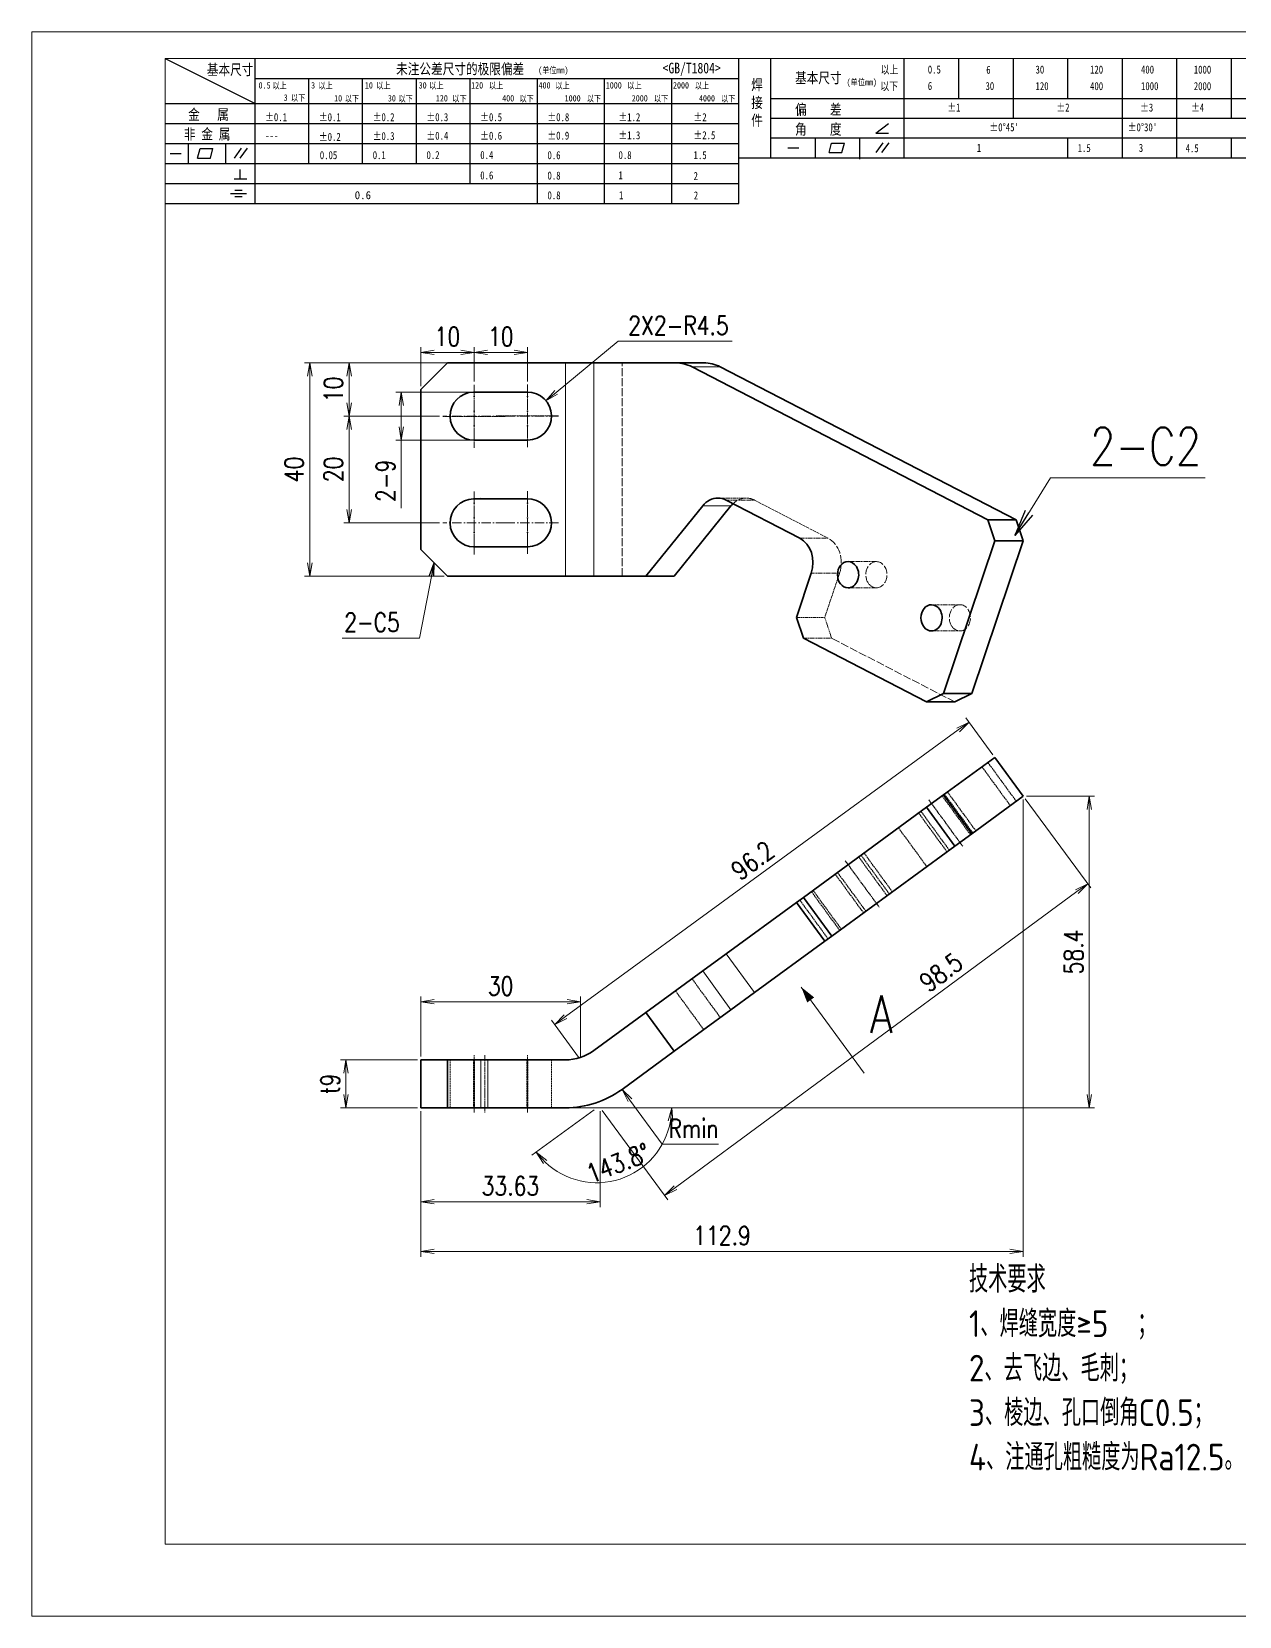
# Model space of a CAD drawing. Header units: millimetres. Extents: x 151684 to 153209, y -40906 to -39954.
# Drawn here: x 151684 to 151910.4, y -40906.3 to -40609.3 of the extents above; entities that cross this region are included whole.
import ezdxf

# ---------------------------------------------------------------- set-up
doc = ezdxf.new("R2010")
doc.units = ezdxf.units.MM
doc.header["$LTSCALE"] = 0.5
for name, pattern in [('AM_ISO02W050x2', [3.75, 3, -0.75]), ('AM_ISO08W050x2', [9, 6, -0.75, 1.5, -0.75]), ('DASHDOT', [18.5, 12, -3, 0.5, -3])]:
    doc.linetypes.add(name, pattern=pattern)
for name, color, linetype, lineweight in [('中心线', 2, 'AM_ISO08W050x2', 18), ('图框', 7, 'Continuous', 18), ('标注线', 3, 'Continuous', 18), ('细实线', 3, 'Continuous', 18), ('虚线', 1, 'AM_ISO02W050x2', 18)]:
    doc.layers.add(name, color=color, linetype=linetype, lineweight=lineweight)
doc.layers.add('图\\M+19E79\\M+195B6\\M+18E9A', color=7, linetype='Continuous')
doc.layers.add('打印', color=7, linetype='Continuous', lineweight=15, plot=False)
doc.layers.add('打印-禁用', color=7, linetype='Continuous', lineweight=15, plot=False)
doc.styles.add('DIM', font='romans.shx', dxfattribs={"width": 0.8, "bigfont": 'bigfont.shx'})
doc.styles.add('国标', font='simfang.ttf', dxfattribs={"width": 0.8})
doc.styles.add('机械长仿宋', font='gbenor.shx', dxfattribs={"height": 1, "bigfont": 'gbcbig.shx'})
doc.dimstyles.new('DEH 1-1', dxfattribs={"dimtxt": 3.5, "dimasz": 2.5, "dimexe": 1, "dimexo": 0.625, "dimgap": 1.2, "dimtad": 1, "dimtoh": 1, "dimdsep": 46, "dimtxsty": 'DIM', "dimblk": 'OPEN', "dimcen": 0, "dimclrd": 8, "dimclre": 8, "dimclrt": 2, "dimazin": 2, "dimtfac": 0.5, "dimtmove": 0, "dimatfit": 3, "dimldrblk": 'OPEN', "dimfxl": 0, "dimtolj": 2, "dimlwd": 18, "dimlwe": 18, "dimarcsym": 0})
doc.dimstyles.new('DEH 1-1$0', dxfattribs={"dimtxt": 3.5, "dimasz": 2.5, "dimexe": 1, "dimexo": 0.625, "dimgap": 1.2, "dimtad": 1, "dimzin": 9, "dimdsep": 46, "dimtxsty": 'DIM', "dimblk": 'OPEN', "dimcen": 0, "dimclrd": 8, "dimclre": 8, "dimclrt": 2, "dimazin": 2, "dimtfac": 0.5, "dimtmove": 0, "dimatfit": 3, "dimldrblk": 'OPEN', "dimfxl": 0, "dimtolj": 2, "dimlwd": 18, "dimlwe": 18, "dimarcsym": 0})
doc.dimstyles.new('DEH 1-1$2', dxfattribs={"dimtxt": 3.5, "dimasz": 2.5, "dimexe": 1, "dimexo": 0.625, "dimgap": 1.2, "dimtad": 1, "dimdsep": 46, "dimtxsty": 'DIM', "dimblk": 'OPEN', "dimcen": 0, "dimclrd": 8, "dimclre": 8, "dimclrt": 2, "dimazin": 2, "dimtfac": 0.5, "dimtmove": 0, "dimatfit": 3, "dimldrblk": 'OPEN', "dimfxl": 0, "dimtolj": 2, "dimlwd": 18, "dimlwe": 18, "dimarcsym": 0})
doc.dimstyles.new('DEH 1-1$4', dxfattribs={"dimtxt": 3.5, "dimasz": 2.5, "dimexe": 1, "dimexo": 0.625, "dimgap": 1.2, "dimtad": 1, "dimtoh": 1, "dimdsep": 46, "dimtxsty": 'DIM', "dimblk": 'OPEN', "dimcen": 0, "dimclrd": 8, "dimclre": 8, "dimclrt": 2, "dimazin": 2, "dimtfac": 0.5, "dimtofl": 0, "dimtmove": 0, "dimatfit": 3, "dimldrblk": 'OPEN', "dimfxl": 0, "dimtolj": 2, "dimlwd": 18, "dimlwe": 18, "dimarcsym": 0})
doc.dimstyles.new('DEH 1-2$7', dxfattribs={"dimscale": 2, "dimtxt": 3.5, "dimasz": 2.5, "dimexe": 1, "dimexo": 0.625, "dimgap": 1.2, "dimtad": 1, "dimdsep": 46, "dimtxsty": 'DIM', "dimblk": 'OPEN', "dimcen": 0, "dimclrd": 8, "dimclre": 8, "dimclrt": 2, "dimazin": 2, "dimtfac": 0.5, "dimtofl": 0, "dimtmove": 0, "dimatfit": 3, "dimldrblk": 'OPEN', "dimfxl": 0, "dimtolj": 2, "dimlwd": 13, "dimlwe": 13, "dimarcsym": 0})

# ---------------------------------------------------------------- blocks, each defined once
blk = doc.blocks.new('GZDEH零件A3图框V01版')
at = {"layer": '图\\M+19E79\\M+195B6\\M+18E9A', "color": 9}
for p, q in [((2882.49, -1554.46), (2899.37, -1562.92)), ((2899.37, -1581.67), (2899.37, -1554.46)), ((2990.09, -1581.67), (2990.09, -1554.46)), ((2996.09, -1573.08), (2996.09, -1554.46)), ((3021.09, -1561.98), (3021.09, -1554.46)), ((3031.31, -1561.98), (3031.31, -1554.46)), ((3041.53, -1561.98), (3041.53, -1554.46)), ((3051.75, -1561.98), (3051.75, -1554.46)), ((3061.98, -1561.98), (3061.98, -1554.46)), ((3072.2, -1561.98), (3072.2, -1554.46)), ((3082.42, -1561.98), (3082.42, -1554.46)), ((2899.37, -1558.24), (2990.09, -1558.24)), ((2909.45, -1574.17), (2909.45, -1558.24)), ((2919.53, -1574.17), (2919.53, -1558.24)), ((2929.61, -1574.17), (2929.61, -1558.24)), ((2939.69, -1577.92), (2939.69, -1558.24)), ((2952.29, -1581.67), (2952.29, -1558.24)), ((2964.89, -1581.67), (2964.89, -1558.24)), ((2977.49, -1581.67), (2977.49, -1558.24)), ((2996.09, -1561.98), (3113.09, -1561.98)), ((3021.09, -1573.08), (3021.09, -1561.98)), ((3041.53, -1565.68), (3041.53, -1561.98)), ((3061.98, -1573.08), (3061.98, -1561.98)), ((3072.2, -1573.08), (3072.2, -1561.98)), ((3082.42, -1565.68), (3082.42, -1561.98)), ((2882.49, -1562.92), (2990.09, -1562.92)), ((2882.49, -1566.67), (2990.09, -1566.67)), ((2996.09, -1565.68), (3113.09, -1565.68)), ((3015.75, -1568.51), (3018.15, -1566.66)), ((2882.49, -1570.42), (2990.09, -1570.42)), ((2886.92, -1574.12), (2886.92, -1570.42)), ((2893.91, -1574.12), (2893.91, -1570.42)), ((2996.09, -1569.38), (3113.09, -1569.38)), ((3004.42, -1573.08), (3004.42, -1569.38)), ((3006.97, -1572.12), (3007.45, -1570.33)), ((3007.45, -1570.33), (3009.86, -1570.33)), ((3009.39, -1572.12), (3009.86, -1570.33)), ((3012.75, -1573.08), (3012.75, -1569.38)), ((3015.75, -1568.51), (3018.15, -1568.51)), ((3015.81, -1572.12), (3017.15, -1570.26)), ((3016.89, -1572.12), (3018.23, -1570.26)), ((3051.75, -1573.08), (3051.75, -1569.38)), ((3082.42, -1573.08), (3082.42, -1569.48)), ((2883.43, -1572.27), (2885.49, -1572.27)), ((2888.59, -1573.16), (2889.07, -1571.37)), ((2888.59, -1573.16), (2891, -1573.16)), ((2889.07, -1571.37), (2891.48, -1571.37)), ((2891, -1573.16), (2891.48, -1571.37)), ((2895.52, -1573.16), (2896.85, -1571.3)), ((2896.6, -1573.16), (2897.94, -1571.3)), ((2990.09, -1573.08), (3113.09, -1573.08)), ((2999.26, -1571.23), (3001.32, -1571.23)), ((3006.97, -1572.12), (3009.39, -1572.12)), ((3012.75, -1573.33), (3012.75, -1573.08)), ((2882.49, -1574.17), (2990.09, -1574.17)), ((2895.42, -1577.05), (2897.81, -1577.05)), ((2896.58, -1577.05), (2896.58, -1575.28)), ((2882.49, -1577.92), (2990.09, -1577.92)), ((2894.79, -1579.77), (2897.77, -1579.77)), ((2895.57, -1579.17), (2896.92, -1579.17)), ((2882.49, -1581.67), (2990.09, -1581.67)), ((2895.57, -1580.37), (2896.93, -1580.37))]:
    blk.add_line(p, q, dxfattribs=at)
at = {"layer": '图框', "linetype": 'Continuous'}
for p, q in [((2882.49, -1554.46), (2882.49, -1832.96)), ((3272.49, -1554.46), (2882.49, -1554.46)), ((2882.49, -1832.96), (3272.49, -1832.96))]:
    blk.add_line(p, q, dxfattribs=at)
at = {"layer": '打印-禁用', "linetype": 'Continuous'}
for p, q in [((2857.49, -1549.46), (2857.49, -1846.46)), ((3277.49, -1549.46), (2857.49, -1549.46)), ((2857.49, -1846.46), (3277.49, -1846.46))]:
    blk.add_line(p, q, dxfattribs=at)
at = {"layer": '图\\M+19E79\\M+195B6\\M+18E9A', "color": 9, "style": '国标', "width": 0.8}
for s, height, p in [('基本尺寸', 2, (2890.33, -1557.58)), ('未注公差尺寸的极限偏差', 2, (2925.81, -1557.44)), ('<GB/T1804>', 2, (2975.78, -1557.27)), ('以上', 1.5, (3016.64, -1557.33)), ('0.5', 1.5, (3025.49, -1557.3)), ('6', 1.5, (3036.45, -1557.34)), ('30', 1.5, (3045.69, -1557.31)), ('120', 1.5, (3055.91, -1557.31)), ('400', 1.5, (3065.46, -1557.31)), ('1000', 1.5, (3075.36, -1557.31)), ('30', 1.2, (2930.04, -1560.11)), ('基本尺寸', 2, (3000.6, -1559.1)), ('以下', 1.5, (3016.58, -1560.43)), ('6', 1.5, (3025.49, -1560.38)), ('30', 1.5, (3036.31, -1560.39)), ('120', 1.5, (3045.69, -1560.41)), ('400', 1.5, (3055.91, -1560.41)), ('1000', 1.5, (3065.46, -1560.41)), ('2000', 1.5, (3075.36, -1560.41)), ('金   属', 2, (2886.82, -1565.98)), ('±0.1', 1.5, (2901.27, -1566.23)), ('±0.1', 1.5, (2911.35, -1566.23)), ('±0.2', 1.5, (2921.43, -1566.23)), ('±0.3', 1.5, (2931.51, -1566.23)), ('±0.5', 1.5, (2941.59, -1566.23)), ('±0.8', 1.5, (2954.19, -1566.23)), ('±1.2', 1.5, (2967.51, -1566.23)), ('±2', 1.5, (2981.58, -1566.23)), ('偏    差', 2, (3000.6, -1565.04)), ('±1', 1.5, (3029.16, -1564.42)), ('±2', 1.5, (3049.61, -1564.42)), ('±3', 1.5, (3065.3, -1564.42)), ('±4', 1.5, (3074.85, -1564.42)), ('非 金 属', 2, (2886.02, -1569.65)), ('±0.3', 1.5, (2921.43, -1569.77)), ('±0.4', 1.5, (2931.51, -1569.71)), ('±0.6', 1.5, (2941.59, -1569.71)), ('±0.9', 1.5, (2954.19, -1569.68)), ('±1.3', 1.5, (2967.51, -1569.62)), ('±2.5', 1.5, (2981.58, -1569.61)), ('角    度', 2, (3000.6, -1568.74)), ("±0%%D45'", 1.5, (3037.06, -1568.12)), ("±0%%D30'", 1.5, (3062.98, -1568.12)), ('---', 1.5, (2901.27, -1569.65)), ('±0.2', 1.5, (2911.35, -1569.92)), ('1', 1.5, (3034.69, -1571.98)), ('1.5', 1.5, (3053.59, -1572.01)), ('3', 1.5, (3065.05, -1571.98)), ('4.5', 1.5, (3073.82, -1572.05)), ('0.1', 1.5, (2921.43, -1573.34)), ('0.2', 1.5, (2931.51, -1573.33)), ('0.4', 1.5, (2941.59, -1573.33)), ('0.6', 1.5, (2954.19, -1573.35)), ('0.8', 1.5, (2967.51, -1573.33)), ('1.5', 1.5, (2981.58, -1573.34)), ('0.6', 1.5, (2941.59, -1577.14)), ('0.8', 1.5, (2954.19, -1577.17)), ('1', 1.5, (2967.51, -1577.12)), ('2', 1.5, (2981.58, -1577.26)), ('0.8', 1.5, (2954.19, -1580.87)), ('1', 1.5, (2967.59, -1580.86)), ('2', 1.5, (2981.62, -1580.89))]:
    blk.add_text(s, height=height, dxfattribs=at).set_placement(p)
at = {"layer": '图\\M+19E79\\M+195B6\\M+18E9A', "color": 9, "lineweight": 15, "style": '国标', "width": 0.8}
for s, p in [('(单位mm)', (2952.44, -1557.27)), ('0.5', (2900.03, -1560.11)), ('以上', (2902.64, -1560.16)), ('3', (2909.88, -1560.11)), ('以上', (2911.25, -1560.16)), ('10', (2919.96, -1560.11)), ('以上', (2922.09, -1560.16)), ('以上', (2932.02, -1560.16)), ('120', (2939.88, -1560.11)), ('以上', (2943.21, -1560.16)), ('400', (2952.52, -1560.11)), ('以上', (2955.68, -1560.16)), ('1000', (2965.12, -1560.11)), ('以上', (2969.16, -1560.16)), ('2000', (2977.72, -1560.11)), ('以上', (2981.8, -1560.16)), ('(单位mm)', (3010.27, -1559.51)), ('3', (2904.73, -1562.41)), ('以下', (2906.1, -1562.46)), ('10', (2914.19, -1562.54)), ('以下', (2916.18, -1562.59)), ('30', (2924.27, -1562.54)), ('以下', (2926.26, -1562.59)), ('120', (2933.26, -1562.54)), ('以下', (2936.34, -1562.59)), ('400', (2945.7, -1562.54)), ('以下', (2948.94, -1562.59)), ('1000', (2957.41, -1562.54)), ('以下', (2961.54, -1562.59)), ('2000', (2969.99, -1562.54)), ('以下', (2974.14, -1562.59)), ('4000', (2982.59, -1562.54)), ('以下', (2986.74, -1562.59))]:
    blk.add_text(s, height=1.2, dxfattribs=at).set_placement(p)
at = {"layer": '图\\M+19E79\\M+195B6\\M+18E9A', "color": 9, "lineweight": 13, "style": '国标'}
blk.add_text('0.6', height=1.5, dxfattribs=at).set_placement((2918.05, -1580.85))
at = {"layer": '图\\M+19E79\\M+195B6\\M+18E9A', "color": 9, "style": '国标'}
for s, insert, char_height, width, attachment_point in [('焊\\P接\\P件', (2992.39, -1558.41), 2, 3.1877, 1), ('0.05', (2911.51, -1573.37), 1.5, 5.1982, 7)]:
    blk.add_mtext(s, dxfattribs=dict(at, insert=insert, char_height=char_height, width=width, attachment_point=attachment_point))
blk = doc.blocks.new('DEH A3')
at = {"layer": '图框'}
blk.add_blockref('GZDEH零件A3图框V01版', (-2857.49, 1846.46), dxfattribs=at)
blk = doc.blocks.new('A$C3D6C2CD6')
at = {"color": 7, "lineweight": 13, "ltscale": 2.50313e-05}
blk.add_line((-5.23, 7.15), (-5.23, 7.15), dxfattribs=at)
at = {"color": 7, "lineweight": 13, "ltscale": 0.5}
blk.add_line((-5.23, 7.15), (6.57, -8.99), dxfattribs=at)
at = {"color": 7, "lineweight": 13}
blk.add_solid([(-2.81, 5.21), (-5.23, 7.15), (-4.11, 4.26)], dxfattribs=at)
blk = doc.blocks.new('_Open')
at = {"color": 0, "linetype": 'ByBlock', "lineweight": -2}
for p, q in [((-1, 0.167), (0, 0)), ((-1, -0.167), (0, 0)), ((0, 0), (-1, 0))]:
    blk.add_line(p, q, dxfattribs=at)
blk = doc.blocks.new('*D11')
at = {"layer": 'Defpoints', "color": 0, "transparency": 16777216}
for p in [(151761.93, -40671.39), (151736.13, -40711.39), (151761.93, -40711.39)]:
    blk.add_point(p, dxfattribs=at)
at = {"layer": '细实线', "color": 8, "lineweight": 18, "transparency": 16777216}
for p, q in [((151761.3, -40671.39), (151735.13, -40671.39)), ((151736.13, -40673.89), (151736.13, -40708.89)), ((151761.3, -40711.39), (151735.13, -40711.39))]:
    blk.add_line(p, q, dxfattribs=at)
at = {"layer": '细实线', "color": 8, "lineweight": 18, "transparency": 16777216, "xscale": 2.5, "yscale": 2.5, "zscale": 2.5}
for p, rotation in [((151736.13, -40671.39), 90), ((151736.13, -40711.39), 270)]:
    blk.add_blockref('_Open', p, dxfattribs=dict(at, rotation=rotation))
at = {"layer": '细实线', "color": 2, "transparency": 16777216, "insert": (151733.18, -40691.39), "char_height": 3.5, "attachment_point": 5, "rotation": 90, "style": 'DIM'}
blk.add_mtext('\\A2;40', dxfattribs=at)
blk = doc.blocks.new('*D12')
at = {"layer": 'Defpoints', "color": 0, "transparency": 16777216}
for p in [(151743.51, -40671.39), (151763.09, -40671.39), (151761.08, -40681.38)]:
    blk.add_point(p, dxfattribs=at)
at = {"layer": '细实线', "color": 8, "lineweight": 18, "transparency": 16777216}
for p, q in [((151762.46, -40671.39), (151742.51, -40671.39)), ((151743.51, -40678.88), (151743.51, -40673.89)), ((151760.45, -40681.38), (151742.51, -40681.38))]:
    blk.add_line(p, q, dxfattribs=at)
at = {"layer": '细实线', "color": 8, "lineweight": 18, "transparency": 16777216, "xscale": 2.5, "yscale": 2.5, "zscale": 2.5}
for p, rotation in [((151743.51, -40671.39), 90), ((151743.51, -40681.38), 270)]:
    blk.add_blockref('_Open', p, dxfattribs=dict(at, rotation=rotation))
at = {"layer": '细实线', "color": 2, "transparency": 16777216, "insert": (151740.56, -40676.39), "char_height": 3.5, "attachment_point": 5, "rotation": 90, "style": 'DIM'}
blk.add_mtext('\\A2;10', dxfattribs=at)
blk = doc.blocks.new('*D13')
at = {"layer": 'Defpoints', "color": 0, "transparency": 16777216}
for p in [(151761.08, -40681.38), (151743.51, -40701.38), (151761.08, -40701.38)]:
    blk.add_point(p, dxfattribs=at)
at = {"layer": '细实线', "color": 8, "lineweight": 18, "transparency": 16777216}
for p, q in [((151760.45, -40681.38), (151742.51, -40681.38)), ((151743.51, -40683.88), (151743.51, -40698.88)), ((151760.45, -40701.38), (151742.51, -40701.38))]:
    blk.add_line(p, q, dxfattribs=at)
at = {"layer": '细实线', "color": 8, "lineweight": 18, "transparency": 16777216, "xscale": 2.5, "yscale": 2.5, "zscale": 2.5}
for p, rotation in [((151743.51, -40681.38), 90), ((151743.51, -40701.38), 270)]:
    blk.add_blockref('_Open', p, dxfattribs=dict(at, rotation=rotation))
at = {"layer": '细实线', "color": 2, "transparency": 16777216, "insert": (151740.56, -40691.38), "char_height": 3.5, "attachment_point": 5, "rotation": 90, "style": 'DIM'}
blk.add_mtext('\\A2;20', dxfattribs=at)
blk = doc.blocks.new('*D14')
at = {"layer": 'Defpoints', "color": 0, "transparency": 16777216}
for p in [(151756.93, -40802.04), (151742.91, -40811.04), (151756.93, -40811.04)]:
    blk.add_point(p, dxfattribs=at)
at = {"layer": '细实线', "color": 8, "lineweight": 18, "transparency": 16777216}
for p, q in [((151756.3, -40802.04), (151741.91, -40802.04)), ((151742.91, -40804.54), (151742.91, -40808.54)), ((151756.3, -40811.04), (151741.91, -40811.04))]:
    blk.add_line(p, q, dxfattribs=at)
at = {"layer": '细实线', "color": 8, "lineweight": 18, "transparency": 16777216, "xscale": 2.5, "yscale": 2.5, "zscale": 2.5}
for p, rotation in [((151742.91, -40802.04), 90), ((151742.91, -40811.04), 270)]:
    blk.add_blockref('_Open', p, dxfattribs=dict(at, rotation=rotation))
at = {"layer": '细实线', "color": 2, "transparency": 16777216, "insert": (151739.96, -40806.54), "char_height": 3.5, "attachment_point": 5, "rotation": 90, "style": 'DIM'}
blk.add_mtext('\\A2;t9', dxfattribs=at)
blk = doc.blocks.new('*D15')
at = {"layer": 'Defpoints', "color": 0, "transparency": 16777216}
for p in [(151756.93, -40791.15), (151756.93, -40802.04), (151786.9, -40802.04)]:
    blk.add_point(p, dxfattribs=at)
at = {"layer": '细实线', "color": 8, "lineweight": 18, "transparency": 16777216}
for p, q in [((151756.93, -40801.41), (151756.93, -40790.15)), ((151784.4, -40791.15), (151759.43, -40791.15)), ((151786.9, -40801.41), (151786.9, -40790.15))]:
    blk.add_line(p, q, dxfattribs=at)
at = {"layer": '细实线', "color": 8, "lineweight": 18, "transparency": 16777216, "xscale": 2.5, "yscale": 2.5, "zscale": 2.5, "rotation": 180}
blk.add_blockref('_Open', (151756.93, -40791.15), dxfattribs=at)
at = {"layer": '细实线', "color": 8, "lineweight": 18, "transparency": 16777216, "xscale": 2.5, "yscale": 2.5, "zscale": 2.5}
blk.add_blockref('_Open', (151786.9, -40791.15), dxfattribs=at)
at = {"layer": '细实线', "color": 2, "transparency": 16777216, "insert": (151771.91, -40788.2), "char_height": 3.5, "attachment_point": 5, "style": 'DIM'}
blk.add_mtext('\\A2;30', dxfattribs=at)
blk = doc.blocks.new('*D16')
at = {"layer": 'Defpoints', "color": 0, "transparency": 16777216}
for p in [(151859.72, -40738.72), (151864.56, -40745.34), (151786.9, -40802.04)]:
    blk.add_point(p, dxfattribs=at)
at = {"layer": '细实线', "color": 8, "lineweight": 18, "transparency": 16777216}
for p, q in [((151864.19, -40744.84), (151859.13, -40737.91)), ((151784.08, -40793.94), (151857.7, -40740.19)), ((151786.53, -40801.53), (151781.47, -40794.6))]:
    blk.add_line(p, q, dxfattribs=at)
at = {"layer": '细实线', "color": 8, "lineweight": 18, "transparency": 16777216, "xscale": 2.5, "yscale": 2.5, "zscale": 2.5}
for p, rotation in [((151859.72, -40738.72), 36.1312509554763), ((151782.06, -40795.41), 216.1312509554763)]:
    blk.add_blockref('_Open', p, dxfattribs=dict(at, rotation=rotation))
at = {"layer": '细实线', "color": 2, "transparency": 16777216, "insert": (151819.15, -40764.68), "char_height": 3.5, "attachment_point": 5, "rotation": 36.1313, "style": 'DIM'}
blk.add_mtext('\\A2;96.2', dxfattribs=at)
blk = doc.blocks.new('*D17')
at = {"layer": 'Defpoints', "color": 0, "transparency": 16777216}
for p in [(151869.87, -40752.61), (151794.67, -40807.57), (151761.93, -40811.04), (151784.05, -40811.04), (151788.49, -40825.01)]:
    blk.add_point(p, dxfattribs=at)
at = {"layer": '细实线', "color": 8, "lineweight": 18, "transparency": 16777216}
for p, q in [((151789.42, -40811.41), (151777.78, -40819.91)), ((151790.55, -40811.04), (151804.97, -40811.04))]:
    blk.add_line(p, q, dxfattribs=at)
blk.add_arc((151789.93, -40811.04), 14.04, 226.3769, 349.7867, dxfattribs=at)
at = {"layer": '细实线', "color": 8, "lineweight": 18, "transparency": 16777216, "xscale": 2.5, "yscale": 2.5, "zscale": 2.5}
for p, rotation in [((151803.97, -40811.04), 84.89333107927659), ((151778.59, -40819.32), 131.2701848740225)]:
    blk.add_blockref('_Open', p, dxfattribs=dict(at, rotation=rotation))
at = {"layer": '细实线', "color": 2, "transparency": 16777216, "insert": (151793.94, -40821.38), "char_height": 3.5, "attachment_point": 5, "rotation": 21.2265, "style": 'DIM'}
blk.add_mtext('\\A2;143.8°', dxfattribs=at)
blk = doc.blocks.new('*D18')
at = {"layer": 'Defpoints', "color": 0, "transparency": 16777216}
for p in [(151869.87, -40752.61), (151882.27, -40752.61), (151756.93, -40811.04)]:
    blk.add_point(p, dxfattribs=at)
at = {"layer": '细实线', "color": 8, "lineweight": 18, "transparency": 16777216}
for p, q in [((151870.49, -40752.61), (151883.27, -40752.61)), ((151882.27, -40808.54), (151882.27, -40755.11)), ((151757.55, -40811.04), (151883.27, -40811.04))]:
    blk.add_line(p, q, dxfattribs=at)
at = {"layer": '细实线', "color": 8, "lineweight": 18, "transparency": 16777216, "xscale": 2.5, "yscale": 2.5, "zscale": 2.5}
for p, rotation in [((151882.27, -40752.61), 90), ((151882.27, -40811.04), 270)]:
    blk.add_blockref('_Open', p, dxfattribs=dict(at, rotation=rotation))
at = {"layer": '细实线', "color": 2, "transparency": 16777216, "insert": (151879.32, -40781.82), "char_height": 3.5, "attachment_point": 5, "rotation": 90, "style": 'DIM'}
blk.add_mtext('\\A2;58.4', dxfattribs=at)
blk = doc.blocks.new('*D19')
at = {"layer": 'Defpoints', "color": 0, "transparency": 16777216}
for p in [(151869.87, -40752.61), (151756.93, -40811.04), (151756.93, -40837.93)]:
    blk.add_point(p, dxfattribs=at)
at = {"layer": '细实线', "color": 8, "lineweight": 18, "transparency": 16777216}
for p, q in [((151869.87, -40753.23), (151869.87, -40838.93)), ((151756.93, -40811.66), (151756.93, -40838.93)), ((151867.37, -40837.93), (151759.43, -40837.93))]:
    blk.add_line(p, q, dxfattribs=at)
at = {"layer": '细实线', "color": 8, "lineweight": 18, "transparency": 16777216, "xscale": 2.5, "yscale": 2.5, "zscale": 2.5, "rotation": 180}
blk.add_blockref('_Open', (151756.93, -40837.93), dxfattribs=at)
at = {"layer": '细实线', "color": 8, "lineweight": 18, "transparency": 16777216, "xscale": 2.5, "yscale": 2.5, "zscale": 2.5}
blk.add_blockref('_Open', (151869.87, -40837.93), dxfattribs=at)
at = {"layer": '细实线', "color": 2, "transparency": 16777216, "insert": (151813.4, -40834.98), "char_height": 3.5, "attachment_point": 5, "style": 'DIM'}
blk.add_mtext('\\A2;112.9', dxfattribs=at)
blk = doc.blocks.new('*D20')
at = {"layer": 'Defpoints', "color": 0, "transparency": 16777216}
for p in [(151756.93, -40669.44), (151756.93, -40676.39), (151766.93, -40675.53)]:
    blk.add_point(p, dxfattribs=at)
at = {"layer": '细实线', "color": 8, "lineweight": 18, "transparency": 16777216}
for p, q in [((151756.93, -40675.77), (151756.93, -40668.44)), ((151764.43, -40669.44), (151759.43, -40669.44)), ((151766.93, -40674.9), (151766.93, -40668.44))]:
    blk.add_line(p, q, dxfattribs=at)
at = {"layer": '细实线', "color": 8, "lineweight": 18, "transparency": 16777216, "xscale": 2.5, "yscale": 2.5, "zscale": 2.5, "rotation": 180}
blk.add_blockref('_Open', (151756.93, -40669.44), dxfattribs=at)
at = {"layer": '细实线', "color": 8, "lineweight": 18, "transparency": 16777216, "xscale": 2.5, "yscale": 2.5, "zscale": 2.5}
blk.add_blockref('_Open', (151766.93, -40669.44), dxfattribs=at)
at = {"layer": '细实线', "color": 2, "transparency": 16777216, "insert": (151761.93, -40666.49), "char_height": 3.5, "attachment_point": 5, "style": 'DIM'}
blk.add_mtext('\\A2;10', dxfattribs=at)
blk = doc.blocks.new('*D21')
at = {"layer": 'Defpoints', "color": 0, "transparency": 16777216}
for p in [(151776.93, -40669.44), (151766.93, -40675.53), (151776.93, -40675.53)]:
    blk.add_point(p, dxfattribs=at)
at = {"layer": '细实线', "color": 8, "lineweight": 18, "transparency": 16777216}
for p, q in [((151766.93, -40674.9), (151766.93, -40668.44)), ((151769.43, -40669.44), (151774.43, -40669.44)), ((151776.93, -40674.9), (151776.93, -40668.44))]:
    blk.add_line(p, q, dxfattribs=at)
at = {"layer": '细实线', "color": 8, "lineweight": 18, "transparency": 16777216, "xscale": 2.5, "yscale": 2.5, "zscale": 2.5, "rotation": 180}
blk.add_blockref('_Open', (151766.93, -40669.44), dxfattribs=at)
at = {"layer": '细实线', "color": 8, "lineweight": 18, "transparency": 16777216, "xscale": 2.5, "yscale": 2.5, "zscale": 2.5}
blk.add_blockref('_Open', (151776.93, -40669.44), dxfattribs=at)
at = {"layer": '细实线', "color": 2, "transparency": 16777216, "insert": (151771.93, -40666.49), "char_height": 3.5, "attachment_point": 5, "style": 'DIM'}
blk.add_mtext('\\A2;10', dxfattribs=at)
blk = doc.blocks.new('*D22')
at = {"layer": 'Defpoints', "color": 0, "transparency": 16777216}
for p in [(151780.4, -40678.52), (151776.93, -40681.38)]:
    blk.add_point(p, dxfattribs=at)
at = {"layer": '细实线', "color": 8, "lineweight": 18, "transparency": 16777216}
for p, q in [((151793.97, -40667.33), (151782.33, -40676.93)), ((151815.31, -40667.33), (151793.97, -40667.33))]:
    blk.add_line(p, q, dxfattribs=at)
at = {"layer": '细实线', "color": 8, "lineweight": 18, "transparency": 16777216, "xscale": 2.5, "yscale": 2.5, "zscale": 2.5, "rotation": 219.4938824440871}
blk.add_blockref('_Open', (151780.4, -40678.52), dxfattribs=at)
at = {"layer": '细实线', "color": 2, "transparency": 16777216, "insert": (151805.24, -40664.38), "char_height": 3.5, "attachment_point": 5, "style": 'DIM'}
blk.add_mtext('\\A2;{\\Fromans,bigfont|c134;2X2-}R4.5', dxfattribs=at)
blk = doc.blocks.new('*D23')
at = {"layer": 'Defpoints', "color": 0, "transparency": 16777216}
for p in [(151766.93, -40676.88), (151753.28, -40685.88), (151767.01, -40685.88)]:
    blk.add_point(p, dxfattribs=at)
at = {"layer": '细实线', "color": 8, "lineweight": 18, "transparency": 16777216}
for p, q in [((151766.3, -40676.88), (151752.28, -40676.88)), ((151753.28, -40679.38), (151753.28, -40683.38)), ((151766.38, -40685.88), (151752.28, -40685.88)), ((151753.28, -40685.88), (151753.28, -40698.64))]:
    blk.add_line(p, q, dxfattribs=at)
at = {"layer": '细实线', "color": 8, "lineweight": 18, "transparency": 16777216, "xscale": 2.5, "yscale": 2.5, "zscale": 2.5}
for p, rotation in [((151753.28, -40676.88), 90), ((151753.28, -40685.88), 270)]:
    blk.add_blockref('_Open', p, dxfattribs=dict(at, rotation=rotation))
at = {"layer": '细实线', "color": 2, "transparency": 16777216, "insert": (151750.33, -40693.51), "char_height": 3.5, "attachment_point": 5, "rotation": 90, "style": 'DIM'}
blk.add_mtext('\\A2;{\\Fromans,bigfont|c134;2-}9', dxfattribs=at)
blk = doc.blocks.new('*D25')
at = {"layer": 'Defpoints', "color": 0, "transparency": 16777216}
for p in [(151784.05, -40793.04), (151794.67, -40807.57)]:
    blk.add_point(p, dxfattribs=at)
at = {"layer": '细实线', "color": 8, "lineweight": 18, "transparency": 16777216}
for p, q in [((151802.18, -40817.85), (151796.15, -40809.59)), ((151812.72, -40817.85), (151802.18, -40817.85))]:
    blk.add_line(p, q, dxfattribs=at)
at = {"layer": '细实线', "color": 8, "lineweight": 18, "transparency": 16777216, "xscale": 2.5, "yscale": 2.5, "zscale": 2.5, "rotation": 126.1635176931137}
blk.add_blockref('_Open', (151794.67, -40807.57), dxfattribs=at)
at = {"layer": '细实线', "color": 2, "transparency": 16777216, "insert": (151808.05, -40814.9), "char_height": 3.5, "attachment_point": 5, "style": 'DIM'}
blk.add_mtext('\\A2;{\\Fromans,bigfont|c134;Rmin}', dxfattribs=at)
blk = doc.blocks.new('*D68')
at = {"layer": 'Defpoints', "color": 0, "transparency": 16777216}
for p in [(151756.93, -40811.04), (151790.55, -40811.04), (151756.93, -40828.62)]:
    blk.add_point(p, dxfattribs=at)
at = {"layer": '细实线', "color": 8, "lineweight": 18, "transparency": 16777216}
for p, q in [((151756.93, -40811.66), (151756.93, -40829.62)), ((151790.55, -40811.66), (151790.55, -40829.62)), ((151788.05, -40828.62), (151759.43, -40828.62))]:
    blk.add_line(p, q, dxfattribs=at)
at = {"layer": '细实线', "color": 8, "lineweight": 18, "transparency": 16777216, "xscale": 2.5, "yscale": 2.5, "zscale": 2.5, "rotation": 180}
blk.add_blockref('_Open', (151756.93, -40828.62), dxfattribs=at)
at = {"layer": '细实线', "color": 8, "lineweight": 18, "transparency": 16777216, "xscale": 2.5, "yscale": 2.5, "zscale": 2.5}
blk.add_blockref('_Open', (151790.55, -40828.62), dxfattribs=at)
at = {"layer": '细实线', "color": 2, "transparency": 16777216, "insert": (151773.74, -40825.67), "char_height": 3.5, "attachment_point": 5, "style": 'DIM'}
blk.add_mtext('\\A2;33.63', dxfattribs=at)
blk = doc.blocks.new('*D69')
at = {"layer": 'Defpoints', "color": 0, "transparency": 16777216}
for p in [(151869.87, -40752.61), (151881.96, -40769.03), (151790.55, -40811.04)]:
    blk.add_point(p, dxfattribs=at)
at = {"layer": '细实线', "color": 8, "lineweight": 18, "transparency": 16777216}
for p, q in [((151870.24, -40753.11), (151882.56, -40769.83)), ((151804.66, -40825.97), (151879.95, -40770.51)), ((151790.92, -40811.54), (151803.24, -40828.26))]:
    blk.add_line(p, q, dxfattribs=at)
at = {"layer": '细实线', "color": 8, "lineweight": 18, "transparency": 16777216, "xscale": 2.5, "yscale": 2.5, "zscale": 2.5}
for p, rotation in [((151881.96, -40769.03), 36.37801836279575), ((151802.65, -40827.46), 216.3780183627957)]:
    blk.add_blockref('_Open', p, dxfattribs=dict(at, rotation=rotation))
at = {"layer": '细实线', "color": 2, "transparency": 16777216, "insert": (151854.47, -40785.62), "char_height": 3.5, "attachment_point": 5, "rotation": 36.378, "style": 'DIM'}
blk.add_mtext('\\A2;98.5', dxfattribs=at)

msp = doc.modelspace()

# ---------------------------------------------------------------- linework, layer by layer
at = {"color": 7, "lineweight": 35, "ltscale": 0.176777}
for p, q in [((151756.927, -40676.392), (151761.927, -40671.392)), ((151756.927, -40706.392), (151761.927, -40711.392))]:
    msp.add_line(p, q, dxfattribs=at)
at = {"color": 7, "lineweight": 35}
for p, q in [((151761.927, -40671.392), (151784.05, -40671.392)), ((151807.782, -40672.162), (151863.254, -40700.813)), ((151813.093, -40672.162), (151868.564, -40700.813)), ((151756.927, -40706.392), (151756.927, -40676.392)), ((151864.557, -40704.736), (151854.925, -40733.348)), ((151869.868, -40704.736), (151860.236, -40733.348)), ((151761.927, -40711.392), (151784.05, -40711.392)), ((151851.757, -40734.963), (151828.658, -40723.032)), ((151851.757, -40754.696), (151828.658, -40771.58)), ((151857.068, -40761.962), (151833.968, -40778.846)), ((151761.927, -40802.036), (151784.05, -40802.036)), ((151784.05, -40811.036), (151761.927, -40811.036))]:
    msp.add_line(p, q, dxfattribs=at)
at = {"color": 7, "lineweight": 13}
for p, q in [((151784.05, -40711.392), (151784.05, -40671.392)), ((151789.361, -40711.392), (151789.361, -40671.392))]:
    msp.add_line(p, q, dxfattribs=at)
at = {"color": 7, "lineweight": 35, "ltscale": 0.132771}
for p, q in [((151789.361, -40671.392), (151784.05, -40671.392)), ((151804.675, -40671.392), (151809.986, -40671.392)), ((151863.254, -40700.813), (151868.564, -40700.813)), ((151864.557, -40704.736), (151869.868, -40704.736)), ((151789.361, -40711.392), (151784.05, -40711.392)), ((151804.459, -40711.392), (151799.148, -40711.392)), ((151854.925, -40733.348), (151860.236, -40733.348)), ((151851.757, -40734.963), (151857.068, -40734.963))]:
    msp.add_line(p, q, dxfattribs=at)
at = {"color": 7, "lineweight": 35, "ltscale": 0.382853}
msp.add_line((151789.361, -40671.392), (151804.675, -40671.392), dxfattribs=at)
at = {"color": 7, "lineweight": 13, "ltscale": 0.132771}
for p, q in [((151807.782, -40672.162), (151813.093, -40672.162)), ((151815.093, -40698.22), (151809.782, -40698.22))]:
    msp.add_line(p, q, dxfattribs=at)
at = {"color": 7, "lineweight": 35, "ltscale": 0.032954}
for p, q in [((151766.849, -40676.879), (151766.927, -40676.878)), ((151766.849, -40696.879), (151768.167, -40696.856))]:
    msp.add_line(p, q, dxfattribs=at)
at = {"color": 7, "lineweight": 35, "ltscale": 0.25}
for p, q in [((151777.004, -40676.878), (151766.927, -40676.878)), ((151777.004, -40685.878), (151767.006, -40685.878)), ((151777.004, -40696.878), (151767.006, -40696.878)), ((151777.004, -40705.878), (151767.006, -40705.878))]:
    msp.add_line(p, q, dxfattribs=at)
at = {"color": 7, "lineweight": 35, "ltscale": 0.38798}
msp.add_line((151827.978, -40704.263), (151814.19, -40697.141), dxfattribs=at)
at = {"color": 7, "lineweight": 35, "ltscale": 0.423212}
for p, q in [((151809.782, -40698.22), (151799.148, -40711.392)), ((151804.459, -40711.392), (151815.093, -40698.22))]:
    msp.add_line(p, q, dxfattribs=at)
at = {"color": 7, "lineweight": 35, "ltscale": 0.103358}
for p, q in [((151863.254, -40700.813), (151864.557, -40704.736)), ((151868.564, -40700.813), (151869.868, -40704.736)), ((151828.658, -40723.032), (151827.354, -40719.108))]:
    msp.add_line(p, q, dxfattribs=at)
at = {"color": 7, "lineweight": 35, "ltscale": 0.244684}
msp.add_line((151789.361, -40711.392), (151799.148, -40711.392), dxfattribs=at)
at = {"color": 7, "lineweight": 35, "ltscale": 0.219121}
msp.add_line((151830.151, -40710.802), (151827.354, -40719.108), dxfattribs=at)
at = {"color": 7, "lineweight": 35, "ltscale": 0.088881}
for p, q in [((151851.757, -40734.963), (151854.925, -40733.348)), ((151857.068, -40734.963), (151860.236, -40733.348))]:
    msp.add_line(p, q, dxfattribs=at)
at = {"color": 7, "lineweight": 35, "ltscale": 0.298269}
for p, q in [((151864.557, -40745.34), (151854.925, -40752.381)), ((151869.868, -40752.606), (151860.236, -40759.647))]:
    msp.add_line(p, q, dxfattribs=at)
at = {"color": 7, "lineweight": 35, "ltscale": 0.225}
for p, q in [((151864.557, -40745.34), (151869.868, -40752.606)), ((151854.925, -40752.381), (151860.236, -40759.647)), ((151851.757, -40754.696), (151857.068, -40761.962)), ((151828.658, -40771.58), (151833.968, -40778.846)), ((151827.354, -40772.532), (151832.665, -40779.798)), ((151804.459, -40800.415), (151799.148, -40793.149)), ((151756.927, -40811.036), (151756.927, -40802.036)), ((151761.927, -40811.036), (151761.927, -40802.036))]:
    msp.add_line(p, q, dxfattribs=at)
at = {"color": 7, "lineweight": 35, "ltscale": 0.098088}
for p, q in [((151851.757, -40754.696), (151854.925, -40752.381)), ((151857.068, -40761.962), (151860.236, -40759.647))]:
    msp.add_line(p, q, dxfattribs=at)
at = {"color": 7, "lineweight": 35, "ltscale": 0.040358}
for p, q in [((151828.658, -40771.58), (151827.354, -40772.532)), ((151833.968, -40778.846), (151832.665, -40779.798))]:
    msp.add_line(p, q, dxfattribs=at)
at = {"color": 7, "lineweight": 35, "ltscale": 0.407649}
for p, q in [((151827.354, -40772.532), (151814.19, -40782.154)), ((151819.501, -40789.42), (151832.665, -40779.798))]:
    msp.add_line(p, q, dxfattribs=at)
at = {"color": 7, "lineweight": 35, "ltscale": 0.136496}
for p, q in [((151814.19, -40782.154), (151809.782, -40785.376)), ((151815.093, -40792.642), (151819.501, -40789.42))]:
    msp.add_line(p, q, dxfattribs=at)
at = {"color": 7, "lineweight": 13, "ltscale": 0.225}
for p, q in [((151819.501, -40789.42), (151814.19, -40782.154)), ((151815.093, -40792.642), (151809.782, -40785.376))]:
    msp.add_line(p, q, dxfattribs=at)
at = {"color": 7, "lineweight": 35, "ltscale": 0.329291}
for p, q in [((151809.782, -40785.376), (151799.148, -40793.149)), ((151804.459, -40800.415), (151815.093, -40792.642))]:
    msp.add_line(p, q, dxfattribs=at)
at = {"color": 7, "lineweight": 35, "ltscale": 0.303076}
for p, q in [((151789.361, -40800.302), (151799.148, -40793.149)), ((151804.459, -40800.415), (151794.671, -40807.568))]:
    msp.add_line(p, q, dxfattribs=at)
at = {"color": 7, "lineweight": 35, "ltscale": 0.125}
for p, q in [((151756.927, -40802.036), (151761.927, -40802.036)), ((151756.927, -40811.036), (151761.927, -40811.036))]:
    msp.add_line(p, q, dxfattribs=at)
at = {"color": 7, "lineweight": 35}
for centre, radius, start, end in [((151766.927, -40681.378), 4.5, 90.99365, 270.99365), ((151776.926, -40681.378), 4.5, 270.99365, 90.99365), ((151766.927, -40701.378), 4.5, 90.99365, 270.99365), ((151776.926, -40701.378), 4.5, 270.99365, 90.99365), ((151784.05, -40793.036), 9, 270, 306.16352), ((151784.05, -40793.036), 18, 270, 306.16352)]:
    msp.add_arc(centre, radius, start, end, dxfattribs=at)
for centre, major_axis, start_param, end_param in [((151804.675, -40681.392), (0, 10), 5.8881253, 6.2831853), ((151809.986, -40681.392), (0, -10), 2.7465326, 3.1415927), ((151812.636, -40701.756), (0, 5), 6.2831848, 7.0685835), ((151812.636, -40701.756), (0, 5), 5.8881253, 6.2831848), ((151817.947, -40701.756), (0, -5), 3.801039, 3.9269908), ((151826.425, -40708.877), (0, 5), 4.317329, 5.8881253), ((151837.044, -40711.112), (0, 2.458), 6.2831489, 9.4247415), ((151837.044, -40711.112), (0, 2.458), 5.3881253, 6.2831489), ((151837.044, -40711.112), (0, 2.458), 3.1415562, 5.3881253), ((151852.692, -40719.194), (0, 2.458), 6.2831489, 9.4247415), ((151852.692, -40719.194), (0, 2.458), 5.3881253, 6.2831489), ((151852.692, -40719.194), (0, 2.458), 3.1415562, 5.3881253)]:
    msp.add_ellipse(centre, major_axis=major_axis, ratio=0.8073362, start_param=start_param, end_param=end_param, dxfattribs=at)
at = {"layer": '中心线', "linetype": 'DASHDOT', "lineweight": 13, "ltscale": 0.2925}
for p, q in [((151766.927, -40675.528), (151766.927, -40687.229)), ((151776.926, -40675.528), (151776.926, -40687.229)), ((151772.777, -40681.378), (151761.077, -40681.378)), ((151782.776, -40681.378), (151771.076, -40681.378)), ((151766.927, -40695.528), (151766.927, -40707.229)), ((151776.926, -40695.528), (151776.926, -40707.229)), ((151772.777, -40701.378), (151761.077, -40701.378)), ((151782.776, -40701.378), (151771.076, -40701.378))]:
    msp.add_line(p, q, dxfattribs=at)
at = {"layer": '中心线', "ltscale": 0.2925}
for p, q in [((151766.927, -40675.629), (151766.927, -40687.329)), ((151772.777, -40681.478), (151761.077, -40681.478)), ((151782.776, -40681.305), (151771.076, -40681.305)), ((151766.927, -40695.629), (151766.927, -40707.329))]:
    msp.add_line(p, q, dxfattribs=at)
at = {"layer": '中心线', "ltscale": 0.292499}
for p, q in [((151776.926, -40675.455), (151776.926, -40687.155)), ((151776.926, -40695.455), (151776.926, -40707.155))]:
    msp.add_line(p, q, dxfattribs=at)
at = {"layer": '中心线', "ltscale": 0.27}
for p, q in [((151852.161, -40753.286), (151858.534, -40762.005)), ((151836.513, -40764.723), (151842.886, -40773.443)), ((151766.927, -40811.936), (151766.927, -40801.136)), ((151776.926, -40811.936), (151776.926, -40801.136))]:
    msp.add_line(p, q, dxfattribs=at)
at = {"layer": '中心线', "ltscale": 0.270015}
msp.add_line((151768.927, -40801.136), (151768.927, -40811.937), dxfattribs=at)
at = {"layer": '打印'}
msp.add_lwpolyline([(151683.988, -40609.335), (152103.988, -40609.335), (152103.988, -40906.335), (151683.988, -40906.335)], close=True, dxfattribs=at)
at = {"layer": '虚线'}
for p, q in [((151784.05, -40711.392), (151784.05, -40671.392)), ((151794.671, -40711.392), (151794.671, -40671.392)), ((151857.068, -40734.963), (151833.968, -40723.032))]:
    msp.add_line(p, q, dxfattribs=at)
at = {"layer": '虚线', "ltscale": 0.132771}
for p, q in [((151817.947, -40696.756), (151812.636, -40696.756)), ((151819.501, -40697.141), (151814.19, -40697.141)), ((151827.978, -40704.263), (151833.289, -40704.263)), ((151837.044, -40708.653), (151842.355, -40708.653)), ((151830.151, -40710.802), (151835.461, -40710.802)), ((151837.044, -40713.57), (151842.355, -40713.57)), ((151852.692, -40716.735), (151858.003, -40716.735)), ((151827.354, -40719.108), (151832.665, -40719.108)), ((151852.692, -40721.652), (151858.003, -40721.652)), ((151828.658, -40723.032), (151833.968, -40723.032))]:
    msp.add_line(p, q, dxfattribs=at)
at = {"layer": '虚线', "ltscale": 0.38798}
msp.add_line((151819.501, -40697.141), (151833.289, -40704.263), dxfattribs=at)
at = {"layer": '虚线', "ltscale": 0.219121}
msp.add_line((151835.461, -40710.802), (151832.665, -40719.108), dxfattribs=at)
at = {"layer": '虚线', "ltscale": 0.103358}
msp.add_line((151833.968, -40723.032), (151832.665, -40719.108), dxfattribs=at)
at = {"layer": '虚线', "ltscale": 0.225}
for p, q in [((151862.136, -40747.11), (151867.447, -40754.376)), ((151863.254, -40746.293), (151868.564, -40753.559)), ((151854.677, -40752.562), (151859.988, -40759.828)), ((151855.114, -40752.242), (151860.425, -40759.508)), ((151855.677, -40751.831), (151860.988, -40759.097)), ((151850.27, -40755.783), (151855.581, -40763.049)), ((151850.707, -40755.463), (151856.018, -40762.729)), ((151846.488, -40758.547), (151851.798, -40765.813)), ((151839.029, -40763.999), (151844.34, -40771.265)), ((151839.466, -40763.68), (151844.777, -40770.946)), ((151840.029, -40763.268), (151845.34, -40770.534)), ((151834.622, -40767.22), (151839.933, -40774.486)), ((151835.059, -40766.901), (151840.37, -40774.167)), ((151827.978, -40772.076), (151833.289, -40779.342)), ((151830.151, -40770.488), (151835.461, -40777.754)), ((151830.462, -40770.261), (151835.772, -40777.527)), ((151807.782, -40786.838), (151813.093, -40794.104)), ((151804.675, -40789.109), (151809.986, -40796.375)), ((151761.927, -40811.036), (151761.927, -40802.036)), ((151762.427, -40811.036), (151762.427, -40802.036)), ((151762.427, -40811.036), (151762.427, -40802.036)), ((151766.849, -40802.036), (151766.849, -40811.036)), ((151766.849, -40802.036), (151766.849, -40811.036)), ((151767.006, -40802.036), (151767.006, -40811.036)), ((151767.006, -40802.036), (151767.006, -40811.036)), ((151768.167, -40802.036), (151768.167, -40811.036)), ((151768.167, -40811.036), (151768.167, -40802.036)), ((151769.532, -40802.036), (151769.532, -40811.036)), ((151769.532, -40811.036), (151769.532, -40802.036)), ((151776.848, -40802.036), (151776.848, -40811.036)), ((151776.848, -40802.036), (151776.848, -40811.036)), ((151777.004, -40802.036), (151777.004, -40811.036)), ((151777.004, -40802.036), (151777.004, -40811.036)), ((151781.426, -40811.036), (151781.426, -40802.036)), ((151781.426, -40811.036), (151781.426, -40802.036))]:
    msp.add_line(p, q, dxfattribs=at)
at = {"layer": '虚线'}
for centre, major_axis, start_param, end_param in [((151817.947, -40701.756), (0, -5), 3.1415921, 3.801039), ((151817.947, -40701.756), (0, -5), 2.7465326, 3.1415921), ((151831.736, -40708.877), (0, -5), 1.1757363, 2.7465326), ((151842.355, -40711.112), (0, -2.458), 3.1415562, 5.3881253), ((151842.355, -40711.112), (0, -2.458), 6.2831489, 9.4247415), ((151842.355, -40711.112), (0, -2.458), 5.3881253, 6.2831489), ((151858.003, -40719.194), (0, -2.458), 3.1415562, 5.3881253), ((151858.003, -40719.194), (0, -2.458), 6.2831489, 9.4247415), ((151858.003, -40719.194), (0, -2.458), 5.3881253, 6.2831489)]:
    msp.add_ellipse(centre, major_axis=major_axis, ratio=0.8073362, start_param=start_param, end_param=end_param, dxfattribs=at)

# ---------------------------------------------------------------- block references
at = {"layer": '图框'}
msp.add_blockref('DEH A3', (151683.988, -40906.335), dxfattribs=at)
at = {"layer": '细实线'}
msp.add_blockref('A$C3D6C2CD6', (151833.493, -40795.547), dxfattribs=at)

# ---------------------------------------------------------------- texts
at = {"layer": '标注线', "color": 2, "insert": (151859.706, -40840.655), "char_height": 10, "width": 206.04095, "attachment_point": 1, "style": '机械长仿宋'}
msp.add_mtext('{\\H0.5x;技术要求\\P1、\\A2;焊缝宽度≥5  ；\\P\\A0;2、去飞边、毛刺；\\P3、\\A2;棱边、\\A0;孔口倒角C0.5；\\P4、注通孔粗糙度为Ra12.5。}', dxfattribs=at)
at = {"layer": '细实线', "color": 2, "style": 'DIM'}
for s, insert, char_height, width, attachment_point in [('{\\Fromans,bigfont|c134;\\P2-C2}', (151882.388, -40690.549), 7, 4.56791, 7), ('{\\Fromans,bigfont|c134;\\P2-C5}', (151753.017, -40721.783), 3.5, 3.92136, 9)]:
    msp.add_mtext(s, dxfattribs=dict(at, insert=insert, char_height=char_height, width=width, attachment_point=attachment_point))
at = {"layer": '细实线', "insert": (151841.134, -40789.993), "char_height": 7, "width": 6.28245, "attachment_point": 1, "style": 'DIM'}
msp.add_mtext('{\\Fromans,bigfont|c134;A}', dxfattribs=at)

# ---------------------------------------------------------------- dimensions: what is measured, and where the dimension line sits
at = {"layer": '细实线'}
dim = msp.add_radius_dim(center=(151776.926, -40681.378), mpoint=(151780.399, -40678.516), text='{\\Fromans,bigfont|c134;2X2-}<>', dimstyle='DEH 1-1$4', dxfattribs=at)
dim.commit()
dim.dimension.update_dxf_attribs({"geometry": '*D22', "text_midpoint": (151805.239, -40667.33), "dimtype": 164})
for base, p1, p2, picture, middle in [((151756.927, -40669.442), (151766.927, -40675.528), (151756.927, -40676.392), '*D20', (151761.927, -40666.492)), ((151776.926, -40669.442), (151766.927, -40675.528), (151776.926, -40675.528), '*D21', (151771.927, -40666.492)), ((151756.926717, -40828.623838), (151790.551718, -40811.036257), (151756.926717, -40811.036255), '*D68', (151773.739217, -40825.673838))]:
    dim = msp.add_linear_dim(base=base, p1=p1, p2=p2, dimstyle='DEH 1-1$0', dxfattribs=at)
    dim.commit()
    dim.dimension.update_dxf_attribs({"geometry": picture, "text_midpoint": middle})
dim = msp.add_linear_dim(base=(151736.127, -40711.392), p1=(151761.927, -40671.392), p2=(151761.927, -40711.392), angle=90, dimstyle='DEH 1-1$0', dxfattribs=at)
dim.commit()
dim.dimension.update_dxf_attribs({"geometry": '*D11', "text_midpoint": (151733.177, -40691.392)})
for base, p1, p2, override, picture, middle in [((151743.511, -40671.392), (151761.077, -40681.378), (151763.087, -40671.392), {"dimdec": 1}, '*D12', (151740.561, -40676.385)), ((151743.511, -40701.378), (151761.077, -40681.378), (151761.077, -40701.378), {"dimdec": 1}, '*D13', (151740.561, -40691.378)), ((151882.272, -40752.606), (151756.927, -40811.036), (151869.868, -40752.606), {"dimdec": 1}, '*D18', (151879.322, -40781.821)), ((151742.911, -40811.036), (151756.927, -40802.036), (151756.927, -40811.036), {"dimpost": 't<>'}, '*D14', (151739.961, -40806.536))]:
    dim = msp.add_linear_dim(base=base, p1=p1, p2=p2, angle=90, dimstyle='DEH 1-1$0', override=override, dxfattribs=at)
    dim.commit()
    dim.dimension.update_dxf_attribs({"geometry": picture, "text_midpoint": middle})
dim = msp.add_linear_dim(base=(151753.276, -40685.878), p1=(151766.927, -40676.878), p2=(151767.006, -40685.878), angle=90, text='{\\Fromans,bigfont|c134;2-}<>', dimstyle='DEH 1-1$0', dxfattribs=at)
dim.commit()
dim.dimension.update_dxf_attribs({"geometry": '*D23', "text_midpoint": (151750.326, -40693.511)})
dim = msp.add_aligned_dim(p1=(151786.896, -40802.036), p2=(151864.557, -40745.34), distance=8.202, dimstyle='DEH 1-1$0', override={"dimdec": 1}, dxfattribs=at)
dim.commit()
dim.dimension.update_dxf_attribs({"geometry": '*D16', "text_midpoint": (151819.151, -40764.681)})
for base, p1, p2, picture, middle in [((151756.927, -40837.931), (151869.868, -40752.606), (151756.927, -40811.036), '*D19', (151813.397, -40834.981)), ((151756.927, -40791.149), (151786.896, -40802.036), (151756.927, -40802.036), '*D15', (151771.912, -40788.199))]:
    dim = msp.add_linear_dim(base=base, p1=p1, p2=p2, dimstyle='DEH 1-1$0', override={"dimdec": 1}, dxfattribs=at)
    dim.commit()
    dim.dimension.update_dxf_attribs({"geometry": picture, "text_midpoint": middle})
dim = msp.add_angular_dim_2l(base=(151788.485, -40825.005), line1=((151869.868, -40752.606), (151794.671, -40807.568)), line2=((151784.05, -40811.036), (151761.927, -40811.036)), dimstyle='DEH 1-1$2', override={"dimadec": 1}, dxfattribs=at)
dim.commit()
dim.dimension.update_dxf_attribs({"geometry": '*D17', "text_midpoint": (151795.011, -40824.127), "dimtype": 162})
dim = msp.add_linear_dim(base=(151881.964, -40769.026), p1=(151790.552, -40811.036), p2=(151869.868, -40752.606), angle=36.37802, dimstyle='DEH 1-1$0', override={"dimdec": 1}, dxfattribs=at)
dim.commit()
dim.dimension.update_dxf_attribs({"geometry": '*D69', "text_midpoint": (151856.22, -40787.991), "dimtype": 161})
dim = msp.add_radius_dim(center=(151784.05, -40793.036), mpoint=(151794.671, -40807.568), text='{\\Fromans,bigfont|c134;Rmin}', dimstyle='DEH 1-1$4', override={"dimtmove": 1}, dxfattribs=at)
dim.commit()
dim.dimension.update_dxf_attribs({"geometry": '*D25', "text_midpoint": (151802.183, -40817.846), "dimtype": 164})

# ---------------------------------------------------------------- leaders
at = {"layer": '细实线', "annotation_type": 0, "has_hookline": 1}
for points, dimstyle, hookline_direction, text_width in [([(151868.312, -40703.774), (151874.988, -40692.949), (151879.988, -40692.949)], 'DEH 1-2$7', 0, 21.6), ([(151759.427, -40708.892), (151756.717, -40722.983), (151754.217, -40722.983)], 'DEH 1-1', 1, 10.8)]:
    msp.add_leader(points, dimstyle=dimstyle, override={"dimgap": 1.2, "dimtad": 1}, dxfattribs=dict(at, hookline_direction=hookline_direction, text_width=text_width))

doc.saveas('drawing.dxf')
